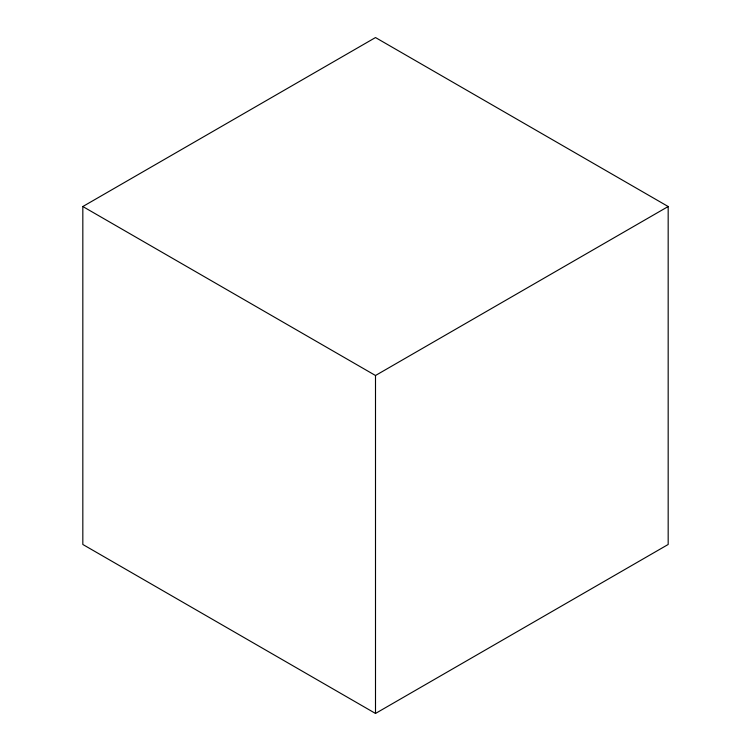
<?xml version="1.0" encoding="UTF-8"?>
<svg xmlns="http://www.w3.org/2000/svg" width="751" height="751" viewBox="0 0 751 751"><rect width="100%" height="100%" fill="white"/><g stroke="black" fill="none" stroke-linecap="round" stroke-linejoin="round"><path stroke-width="1.13" d="M82.826 206.525L375.5 37.55L668.174 206.525L668.174 544.475L375.5 713.45L82.826 544.475L82.826 206.525L375.5 375.5L668.174 206.525M375.5 375.5L375.5 713.45"/></g></svg>
